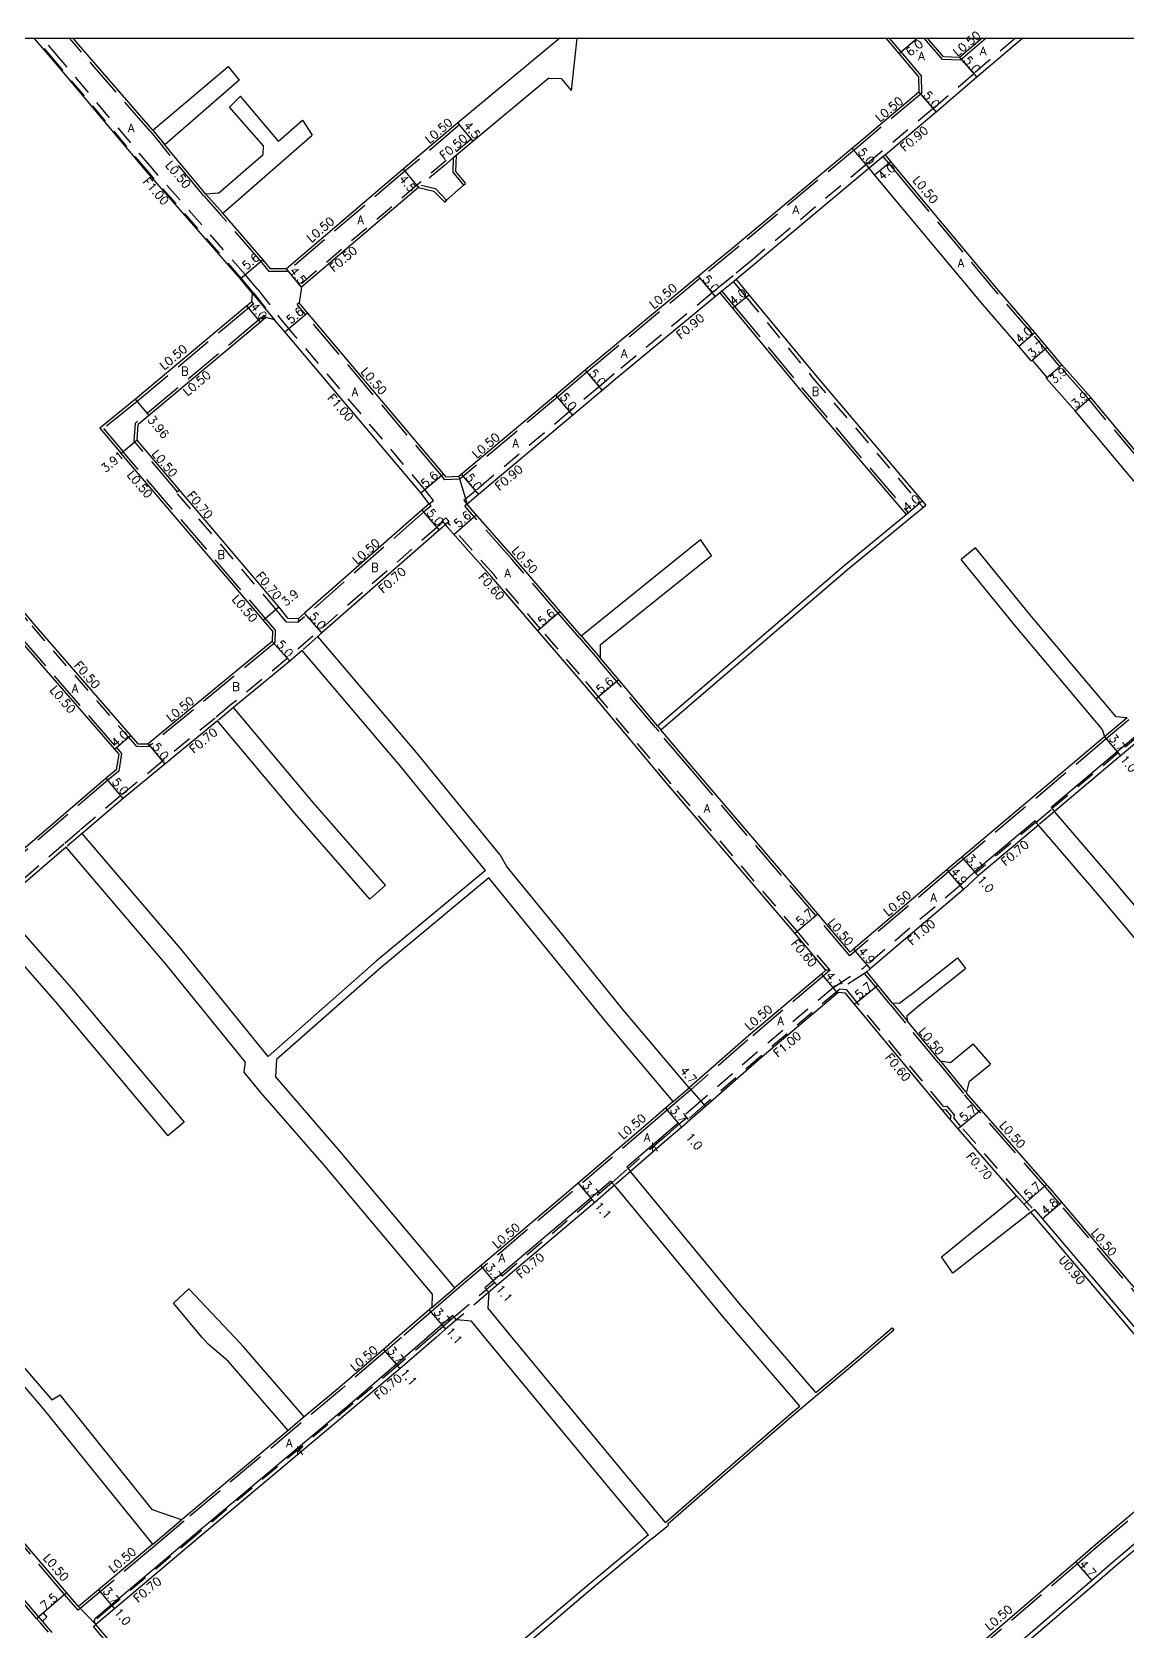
# Model space of a CAD drawing. Header units: metres. Extents: x -10400 to -9600, y -112200 to -111599.
# Drawn here: x -9985.9 to -9778.4, y -111901.9 to -111598.8 of the extents above; entities that cross this region are included whole.
import ezdxf

# ---------------------------------------------------------------- set-up
doc = ezdxf.new("R2010")
doc.units = ezdxf.units.M
doc.header["$LTSCALE"] = 2.5
doc.linetypes.add('2232000', pattern=[2.5, 1.5, -1])
doc.linetypes.add('2233000', pattern=[4, 3, -1])
for name, color, linetype in [('2101000', 177, 'Continuous'), ('2101001', 1, 'Continuous'), ('2102000', 191, 'Continuous'), ('2102001', 191, 'Continuous'), ('2213000', 6, 'Continuous'), ('2231000', 162, 'Continuous'), ('2232000', 4, '2232000'), ('2233000', 62, '2233000'), ('2235000', 7, 'Continuous'), ('9201100', 215, 'Continuous'), ('9201500', 222, 'Continuous'), ('9202100', 82, 'Continuous'), ('9202200', 155, 'Continuous'), ('9203500', 155, 'Continuous'), ('999', 7, 'Continuous')]:
    doc.layers.add(name, color=color, linetype=linetype)
doc.styles.add('Dm_Anotation', font='txt.shx', dxfattribs={"bigfont": 'pscdm.shx'})

msp = doc.modelspace()

# ---------------------------------------------------------------- linework, layer by layer
at = {"layer": '2101000'}
for points in [[(-9944.1, -111648.37), (-9946.43, -111645.59), (-9964.08, -111625.42), (-9981.29, -111604.95), (-9985.48, -111600)], [(-9963, -111617.44), (-9977.12, -111601.2), (-9978.14, -111600)], [(-9817.87, -111607.25), (-9821.57, -111602.91), (-9824.04, -111600)], [(-9813.13, -111603.56), (-9816.16, -111600)], [(-9805.85, -111600), (-9810.13, -111603.65)], [(-9798.14, -111600), (-9806.83, -111607.41)], [(-9810.13, -111603.65), (-9813.13, -111603.56)], [(-9817.87, -111607.25), (-9817.8, -111610.25)], [(-9806.83, -111607.41), (-9814.53, -111614.03)], [(-9817.8, -111610.25), (-9829.61, -111620.12), (-9852.23, -111639.05), (-9859.58, -111645.12), (-9878.11, -111660.44), (-9881.08, -111662.94), (-9886.66, -111667.64), (-9905.03, -111683.11)], [(-9905.2, -111616.05), (-9915.57, -111624.85), (-9937.7, -111643.73)], [(-9814.53, -111614.03), (-9824.17, -111622.09)], [(-9952.97, -111629.56), (-9959.62, -111621.58), (-9960.74, -111620.24)], [(-9902.33, -111619.51), (-9905.55, -111622.25)], [(-9790.72, -111661.91), (-9795.87, -111655.78), (-9802.65, -111647.9), (-9818.81, -111628.54), (-9823.13, -111623.35), (-9824.17, -111622.09)], [(-9905.55, -111622.25), (-9905.64, -111625.25), (-9903.73, -111627.54)], [(-9827.24, -111624.66), (-9849.01, -111642.87), (-9852.44, -111645.71)], [(-9796.48, -111661.2), (-9798.9, -111658.39), (-9805.71, -111650.47), (-9822.07, -111630.87), (-9826.21, -111625.9), (-9827.24, -111624.66)], [(-9912.65, -111628.27), (-9934.84, -111647.2)], [(-9912.65, -111628.27), (-9909.73, -111628.97), (-9907.69, -111631.06)], [(-9940.7, -111643.71), (-9942.13, -111642), (-9949.77, -111633.19)], [(-9937.7, -111643.73), (-9940.7, -111643.71)], [(-9852.44, -111645.71), (-9850.05, -111648.62), (-9837.42, -111663.9), (-9817.17, -111687.72), (-9816.5, -111688.51)], [(-9944.25, -111649.97), (-9944.1, -111648.37)], [(-9934.84, -111647.2), (-9935.3, -111650.17)], [(-9855.53, -111648.26), (-9856.4, -111648.98), (-9874.97, -111664.33), (-9877.86, -111666.77), (-9883.44, -111671.47), (-9901.32, -111686.52), (-9903.46, -111688.32)], [(-9855.53, -111648.26), (-9853.13, -111651.16), (-9840.45, -111666.52), (-9820.24, -111690.29)], [(-9944.25, -111649.97), (-9945.17, -111650.73), (-9966.28, -111668.45)], [(-9907.43, -111683.23), (-9907.94, -111682.56), (-9933.72, -111652.06), (-9935.3, -111650.17)], [(-9941.58, -111652.95), (-9942.6, -111653.8), (-9965.79, -111673.2)], [(-9939.93, -111653.36), (-9941.58, -111652.95)], [(-9910.62, -111688.24), (-9912.22, -111686.18), (-9938.02, -111655.65), (-9939.93, -111653.36)], [(-9796.29, -111661.03), (-9796.48, -111661.2)], [(-9793.48, -111664.29), (-9796.29, -111661.03)], [(-9793.48, -111664.29), (-9793.68, -111664.46)], [(-9756.13, -111708.48), (-9768.93, -111693.44), (-9778.51, -111682.18), (-9788.22, -111670.62), (-9793.68, -111664.46)], [(-9752.83, -111706.02), (-9765.98, -111690.89), (-9775.54, -111679.65), (-9785.23, -111668.11), (-9790.72, -111661.91)], [(-10021.97, -111667.73), (-10018.17, -111672.29), (-10017.84, -111672.68), (-10017.37, -111673.25), (-10016.04, -111674.84), (-10015.6, -111675.36), (-10009.5, -111682.69), (-10008.7, -111683.64), (-10007.58, -111684.99), (-10003.65, -111689.7), (-9985.6, -111711.06), (-9967.27, -111732.17), (-9965.89, -111733.75)], [(-9966.28, -111668.45), (-9973.06, -111673.91), (-9969, -111678.72)], [(-10023.09, -111672.64), (-10021.24, -111674.86), (-10012.57, -111685.25), (-10011.78, -111686.2), (-10010.65, -111687.55), (-10006.71, -111692.27), (-9988.68, -111713.62), (-9970.29, -111734.79), (-9969.48, -111735.72)], [(-9966.01, -111676.2), (-9965.79, -111673.2)], [(-9937.43, -111709.91), (-9939.16, -111707.79), (-9966.01, -111676.2)], [(-9940.34, -111712.35), (-9969, -111678.72)], [(-9905.03, -111683.11), (-9907.43, -111683.23)], [(-9910.62, -111688.24), (-9912.05, -111689.49), (-9934.26, -111708.98), (-9935.43, -111710.01)], [(-9881.82, -111713.28), (-9885.79, -111708.66), (-9894.57, -111698.45), (-9902.9, -111689.04), (-9903.46, -111688.32)], [(-9907.54, -111692.19), (-9908.22, -111692.78), (-9908.75, -111693.25), (-9930.96, -111712.74), (-9931.72, -111713.41)], [(-9882.59, -111720.96), (-9890.04, -111712.31), (-9898.79, -111702.13), (-9907.22, -111692.61), (-9907.54, -111692.19)], [(-9740.46, -111703.09), (-9746.78, -111708.4), (-9756.13, -111716.27), (-9775.38, -111732.47), (-9779.59, -111736.02), (-9792.1, -111746.56)], [(-9937.43, -111709.91), (-9935.43, -111710.01)], [(-9940.34, -111712.35), (-9940.37, -111714.35)], [(-9940.37, -111714.35), (-9963.9, -111733.72)], [(-9934.73, -111716.05), (-9937.08, -111718.11), (-9947.7, -111726.85)], [(-9867.38, -111730.31), (-9874.72, -111721.62), (-9878.24, -111717.45)], [(-9835.43, -111776.68), (-9841.35, -111769.65), (-9865.21, -111741.73), (-9879.01, -111725.22), (-9882.59, -111720.96)], [(-9950.79, -111729.4), (-9960.72, -111737.58), (-9968.67, -111744.12), (-9976.41, -111750.72)], [(-9830.87, -111773.24), (-9836.99, -111765.98), (-9860.85, -111738.06), (-9866.74, -111731.08)], [(-9965.89, -111733.75), (-9963.9, -111733.72)], [(-9782.62, -111732.42), (-9809.7, -111755.24), (-9812.52, -111757.62)], [(-9969.48, -111735.72), (-9969.94, -111738.69)], [(-9969.94, -111738.69), (-9971.85, -111740.26), (-9994.01, -111759.29), (-10024.38, -111785), (-10033.69, -111792.88), (-10050.37, -111806.21), (-10051, -111806.71)], [(-9795.16, -111749.14), (-9806.6, -111758.77), (-9809.35, -111761.35)], [(-9979.44, -111753.33), (-9990.81, -111763.13), (-9992.27, -111764.37)], [(-9812.52, -111757.62), (-9830.23, -111772.7), (-9830.87, -111773.24)], [(-9809.35, -111761.35), (-9827.06, -111776.43), (-9827.69, -111776.97)], [(-9835.43, -111776.68), (-9836.28, -111777.4), (-9850.55, -111789.49), (-9861.38, -111798.93)], [(-9822.8, -111782.92), (-9825.63, -111779.48), (-9827.69, -111776.97)], [(-9833.08, -111780.84), (-9833.24, -111780.98), (-9847.61, -111793.16), (-9858.29, -111802.47), (-9862.78, -111806.39), (-9865.57, -111808.81), (-9872.5, -111814.82)], [(-9833.08, -111780.84), (-9831.78, -111780.97)], [(-9799.34, -111819.42), (-9810.39, -111806.73), (-9813.12, -111803.5), (-9830.03, -111783.11), (-9831.78, -111780.97)], [(-9813.75, -111793.92), (-9819.97, -111786.35)], [(-9792.55, -111818.49), (-9805.99, -111803.11), (-9808.79, -111799.95)], [(-9864.4, -111801.56), (-9868.6, -111805.23), (-9884.66, -111818.97)], [(-9884.66, -111818.97), (-9904.02, -111835.35), (-9905.78, -111836.87)], [(-9875.52, -111817.43), (-9879.27, -111820.67)], [(-9769.01, -111846.27), (-9772.28, -111842.33), (-9790.74, -111820.61), (-9792.55, -111818.49)], [(-9879.27, -111820.67), (-9897.77, -111836.36), (-9899.35, -111837.69)], [(-9775.25, -111846.27), (-9775.98, -111845.39), (-9794.39, -111823.73), (-9795.86, -111822)], [(-9910.11, -111840.6), (-9916.68, -111846.27)], [(-9905.44, -111842.92), (-9907.53, -111844.72), (-9909.33, -111846.27)], [(-9909.33, -111846.27), (-9916.19, -111852.19), (-9924.58, -111859.29), (-9954.42, -111884.32), (-9970.28, -111897.69), (-9973.82, -111900.68)], [(-9916.68, -111846.27), (-9919.32, -111848.55), (-9927.58, -111855.67), (-9934.32, -111861.33)], [(-9977.08, -111897.28), (-9979.35, -111894.64), (-9991.88, -111879.98), (-10000.31, -111869.89), (-10006.04, -111863.04), (-10012.7, -111855.14)], [(-9982.81, -111902.13), (-9984.33, -111900.34), (-9985.05, -111899.51), (-9992.4, -111890.91), (-9993.12, -111890.07), (-9997.57, -111884.86), (-9998.47, -111883.79), (-9999.17, -111882.95), (-10005.36, -111875.55), (-10006.06, -111874.7), (-10011.76, -111867.89), (-10012.47, -111867.05), (-10017.88, -111860.62)], [(-9937.39, -111863.9), (-9957.4, -111880.69), (-9957.57, -111880.84)], [(-9845.26, -111937.36), (-9833.93, -111927.58), (-9826.68, -111921.59), (-9808.15, -111905.98), (-9788.12, -111888.78), (-9784.27, -111885.47), (-9763.01, -111867.44), (-9760.53, -111865.33), (-9760.45, -111865.27), (-9759.84, -111864.75)], [(-9756.74, -111868.28), (-9757.35, -111868.8), (-9759.97, -111871.03), (-9781.2, -111889.02), (-9785.06, -111892.34), (-9805.17, -111909.63), (-9813.36, -111916.52), (-9823.65, -111925.18), (-9826.73, -111927.77)], [(-9963.03, -111885.44), (-9973.31, -111894.1), (-9977.08, -111897.28)], [(-9953.28, -111924.96), (-9971.14, -111903.86), (-9973.82, -111900.68)]]:
    msp.add_lwpolyline(points, dxfattribs=at)
at = {"layer": '2101001'}
msp.add_lwpolyline([(-9907.69, -111631.06), (-9907.33, -111630.71), (-9904.11, -111627.86), (-9903.73, -111627.54)], dxfattribs=at)
at = {"layer": '2102000'}
for points in [[(-9885.88, -111600), (-9905.2, -111616.05)], [(-9963, -111617.44), (-9948.74, -111605.38)], [(-9946.66, -111607.98), (-9960.74, -111620.24)], [(-9887.98, -111607.59), (-9902.33, -111619.51)], [(-9887.98, -111607.59), (-9885.6, -111607.63), (-9883.74, -111609.9)], [(-9942.09, -111622.02), (-9942.02, -111620.43), (-9948.48, -111613.07)], [(-9939.2, -111619.5), (-9946.38, -111610.98)], [(-9939.2, -111619.5), (-9934.65, -111615.54)], [(-9949.77, -111633.19), (-9932.79, -111618.4)], [(-9950.54, -111629.38), (-9942.09, -111622.02)], [(-9950.54, -111629.38), (-9952.97, -111629.56)], [(-9866.74, -111731.08), (-9831.33, -111700.7), (-9816.5, -111688.51)], [(-9867.38, -111730.31), (-9831.96, -111699.92), (-9820.24, -111690.29)], [(-9881.82, -111713.28), (-9859.21, -111695.05)], [(-9780.45, -111728.64), (-9796.76, -111709.24), (-9807.11, -111696.58)], [(-9878.2, -111715.01), (-9857.13, -111698.03)], [(-9783.07, -111730.97), (-9799.43, -111711.5), (-9809.82, -111698.79)], [(-9899.96, -111757.74), (-9916.11, -111737.94), (-9934.73, -111716.05)], [(-9897.25, -111754.74), (-9913.03, -111735.39), (-9931.72, -111713.41)], [(-9878.2, -111715.01), (-9878.24, -111717.45)], [(-9918.89, -111760.54), (-9932.61, -111744.88), (-9947.7, -111726.85)], [(-9921.9, -111763.18), (-9935.69, -111747.43), (-9950.79, -111729.4)], [(-9783.07, -111730.97), (-9782.62, -111732.42)], [(-9778.37, -111728.84), (-9780.45, -111728.64)], [(-9760.11, -111790.52), (-9784.37, -111761.73), (-9795.16, -111749.14)], [(-9757.05, -111787.94), (-9781.38, -111759.07), (-9792.1, -111746.56)], [(-9941.16, -111793.03), (-9957.4, -111772.99), (-9976.41, -111750.72)], [(-9945.49, -111794.04), (-9960.47, -111775.56), (-9979.44, -111753.33)], [(-9897.25, -111754.74), (-9895.98, -111756.94)], [(-9899.96, -111757.74), (-9920.66, -111774.96), (-9941.16, -111793.03)], [(-9861.38, -111798.93), (-9873.85, -111784.14), (-9886.06, -111769.1), (-9895.98, -111756.94)], [(-9899.33, -111759.17), (-9919.67, -111776.09), (-9939.55, -111793.61)], [(-9864.4, -111801.56), (-9876.96, -111786.66), (-9889.33, -111771.42), (-9899.33, -111759.17)], [(-9992.27, -111764.37), (-9978.44, -111780.04), (-9957.1, -111805.49)], [(-9995.32, -111766.95), (-9981.45, -111782.68), (-9960.16, -111808.06)], [(-9819.51, -111781.45), (-9810.47, -111774.29)], [(-9817.91, -111783.44), (-9808.98, -111776.33)], [(-9819.51, -111781.45), (-9821.5, -111782.94), (-9822.8, -111782.92)], [(-9819.97, -111786.35), (-9820.01, -111785.26), (-9817.91, -111783.44)], [(-9807.53, -111790.65), (-9811.84, -111794.23), (-9813.75, -111793.92)], [(-9945.49, -111794.04), (-9945.74, -111795.9)], [(-9939.55, -111793.61), (-9939.78, -111796.83)], [(-9808.79, -111799.95), (-9808.2, -111797.72), (-9804.22, -111794.46)], [(-9942.62, -111799.79), (-9945.74, -111795.9)], [(-9905.78, -111836.87), (-9927.51, -111811.01), (-9939.78, -111796.83)], [(-9910.06, -111837.98), (-9930.56, -111813.6), (-9942.62, -111799.79)], [(-9846.3, -111846.27), (-9851.93, -111839.7), (-9872.5, -111814.82)], [(-9851.57, -111846.27), (-9854.98, -111842.29), (-9875.52, -111817.43)], [(-9813.54, -111831.01), (-9799.34, -111819.42)], [(-9795.86, -111822), (-9796.02, -111822.12), (-9796.57, -111822.55), (-9811.41, -111834.1)], [(-9947.5, -111846.27), (-9956.19, -111837.03)], [(-9953.64, -111846.27), (-9959.1, -111839.77)], [(-9910.06, -111837.98), (-9910.11, -111840.6)], [(-9899.35, -111837.69), (-9899.55, -111840.65)], [(-9902.64, -111843.2), (-9905.44, -111842.92)], [(-9900.1, -111846.27), (-9902.64, -111843.2)], [(-9894.9, -111846.27), (-9899.55, -111840.65)], [(-9937.39, -111863.9), (-9948.73, -111850.79), (-9952.55, -111847.57), (-9953.64, -111846.27)], [(-9934.32, -111861.33), (-9945.76, -111848.12), (-9947.5, -111846.27)], [(-9869.09, -111883.7), (-9875.95, -111875.45), (-9900.1, -111846.27)], [(-9865.86, -111881.32), (-9872.83, -111872.94), (-9894.9, -111846.27)], [(-9865.42, -111881.6), (-9857.01, -111874.27), (-9841.46, -111860.82), (-9829.21, -111850.49), (-9824.27, -111846.27)], [(-9840.41, -111859.29), (-9851.57, -111846.27)], [(-9837.36, -111856.71), (-9846.3, -111846.27)], [(-9837.36, -111856.71), (-9829.48, -111850.07), (-9825.03, -111846.27)], [(-9825.03, -111846.27), (-9822.88, -111844.43)], [(-9824.27, -111846.27), (-9822.56, -111844.81)], [(-9989.99, -111848.98), (-9982.17, -111858.09), (-9980.55, -111857.15)], [(-9983.71, -111859.8), (-9991.69, -111850.44)], [(-9963.09, -111878.96), (-9980.55, -111857.15)], [(-9963.03, -111885.44), (-9983.71, -111859.8)], [(-9865.86, -111881.32), (-9857.4, -111873.95), (-9841.76, -111860.42), (-9840.41, -111859.29)], [(-9957.57, -111880.84), (-9963.09, -111878.96)], [(-9868.36, -111884.39), (-9865.27, -111881.83), (-9865.42, -111881.6)], [(-9869.09, -111883.7), (-9880.77, -111893.4), (-9892.74, -111903.58), (-9909.52, -111917.77), (-9920.04, -111926.61)], [(-9868.36, -111884.39), (-9880.12, -111894.16), (-9892.13, -111904.38), (-9902.08, -111912.79)]]:
    msp.add_lwpolyline(points, dxfattribs=at)
at = {"layer": '2102001'}
for points in [[(-9882.65, -111600), (-9883.74, -111609.9)], [(-9948.74, -111605.38), (-9946.66, -111607.98)], [(-9946.38, -111610.98), (-9948.48, -111613.07)], [(-9934.65, -111615.54), (-9932.79, -111618.4)], [(-9857.13, -111698.03), (-9859.21, -111695.05)], [(-9807.11, -111696.58), (-9809.82, -111698.79)], [(-9921.9, -111763.18), (-9918.89, -111760.54)], [(-9810.47, -111774.29), (-9808.98, -111776.33)], [(-9807.53, -111790.65), (-9804.22, -111794.46)], [(-9957.1, -111805.49), (-9960.16, -111808.06)], [(-9811.41, -111834.1), (-9813.54, -111831.01)], [(-9956.19, -111837.03), (-9959.1, -111839.77)], [(-9822.88, -111844.43), (-9822.56, -111844.81)]]:
    msp.add_lwpolyline(points, dxfattribs=at)
at = {"layer": '2213000'}
for points in [[(-9737.85, -111703.24), (-9738.71, -111702.31), (-9739.16, -111701.9), (-9739.46, -111701.72), (-9740.19, -111701.55), (-9747.42, -111707.64), (-9756.77, -111715.51), (-9776.03, -111731.71), (-9780.24, -111735.25), (-9792.75, -111745.8), (-9792.1, -111746.56)], [(-9795.16, -111749.14), (-9795.81, -111748.37), (-9807.26, -111758.02), (-9806.6, -111758.77)], [(-9862.78, -111806.39), (-9863.44, -111805.63), (-9866.22, -111808.06), (-9873.18, -111814.02), (-9872.5, -111814.82)], [(-9875.52, -111817.43), (-9876.22, -111816.62), (-9879.99, -111819.84), (-9898.48, -111835.52), (-9900.06, -111836.85), (-9899.35, -111837.69)], [(-9905.44, -111842.92), (-9906.16, -111842.08), (-9908.25, -111843.88), (-9911.01, -111846.27)], [(-9973.82, -111900.68), (-9973.92, -111900.54), (-9973.99, -111900.43), (-9974.03, -111900.25), (-9974.06, -111900.08), (-9974.06, -111899.96), (-9974.06, -111899.92), (-9974.02, -111899.71), (-9973.96, -111899.56), (-9973.85, -111899.39), (-9970.92, -111896.93), (-9955.11, -111883.6), (-9925.21, -111858.51), (-9916.91, -111851.35), (-9911.01, -111846.27)]]:
    msp.add_lwpolyline(points, dxfattribs=at)
at = {"layer": '2231000'}
for points in [[(-9776.42, -111846.27), (-9776.67, -111845.97), (-9795.07, -111824.31), (-9796.57, -111822.55)], [(-9756.83, -111869.54), (-9759.39, -111871.71), (-9780.61, -111889.71), (-9784.47, -111893.03), (-9804.59, -111910.31), (-9812.78, -111917.21)]]:
    msp.add_lwpolyline(points, dxfattribs=at)
at = {"layer": '2232000'}
for points in [[(-9943.95, -111648.24), (-9946.27, -111645.46), (-9963.93, -111625.29), (-9981.13, -111604.82), (-9985.22, -111600)], [(-9943.18, -111647.6), (-9945.51, -111644.81), (-9963.17, -111624.64), (-9980.37, -111604.17), (-9983.91, -111600)], [(-9799.53, -111600), (-9807.42, -111606.72)], [(-9815.1, -111613.34), (-9807.42, -111606.72)], [(-9815.1, -111613.34), (-9824.75, -111621.4)], [(-9902.33, -111619.51), (-9902.65, -111619.13), (-9912.97, -111627.89), (-9935.16, -111646.82)], [(-9824.75, -111621.4), (-9827.82, -111623.97)], [(-9824.17, -111622.09), (-9824.56, -111622.41), (-9827.24, -111624.66)], [(-9907.76, -111624.12), (-9912.65, -111628.27)], [(-9905.55, -111622.25), (-9906.06, -111622.68), (-9907.76, -111624.12)], [(-9827.82, -111623.97), (-9849.58, -111642.18), (-9853.02, -111645.02)], [(-9853.02, -111645.02), (-9856.1, -111647.57)], [(-9852.44, -111645.71), (-9852.98, -111646.16), (-9855.14, -111647.94), (-9855.53, -111648.26)], [(-9852.98, -111646.16), (-9850.58, -111649.06), (-9837.96, -111664.35), (-9817.7, -111688.17), (-9817.03, -111688.96), (-9816.5, -111688.51)], [(-9943.95, -111648.24), (-9939.93, -111653.36)], [(-9943.18, -111647.6), (-9939.17, -111652.72)], [(-9935.16, -111646.82), (-9934.84, -111647.2)], [(-9856.1, -111647.57), (-9856.97, -111648.29), (-9875.55, -111663.64), (-9878.44, -111666.08), (-9884.02, -111670.78), (-9901.9, -111685.83), (-9904.04, -111687.64)], [(-9909.83, -111687.62), (-9911.44, -111685.55), (-9937.25, -111655.01), (-9939.17, -111652.72)], [(-9957.98, -111685.65), (-9958.37, -111685.98), (-9958.52, -111686.11)], [(-9937.77, -111710.6), (-9939.69, -111708.25), (-9958.52, -111686.11)], [(-9910.62, -111688.24), (-9909.83, -111687.62)], [(-9903.46, -111688.32), (-9904.04, -111687.64)], [(-9903.46, -111688.32), (-9903.85, -111688.63)], [(-9908, -111691.67), (-9909.21, -111692.72), (-9937.53, -111717.57), (-9948.14, -111726.31)], [(-9882.14, -111720.57), (-9889.58, -111711.92), (-9898.34, -111701.74), (-9906.75, -111692.23), (-9907.09, -111691.8)], [(-9993.25, -111702.79), (-9985.98, -111711.39), (-9967.64, -111732.5), (-9966.12, -111734.26)], [(-9740.91, -111702.55), (-9747.23, -111707.86), (-9756.58, -111715.73), (-9775.84, -111731.94), (-9780.05, -111735.48), (-9792.56, -111746.02)], [(-9935.43, -111710.01), (-9935.47, -111710.71)], [(-9937.77, -111710.6), (-9935.47, -111710.71)], [(-9931.72, -111713.41), (-9934.73, -111716.05)], [(-9834.66, -111776.67), (-9840.89, -111769.26), (-9864.75, -111741.34), (-9878.55, -111724.83), (-9882.14, -111720.57)], [(-9948.14, -111726.31), (-9951.23, -111728.86)], [(-9947.7, -111726.85), (-9950.79, -111729.4)], [(-9951.23, -111728.86), (-9961.16, -111737.04), (-9969.12, -111743.58), (-9976.86, -111750.19)], [(-9966.12, -111734.26), (-9963.71, -111734.21)], [(-9963.9, -111733.72), (-9963.71, -111734.21)], [(-9795.62, -111748.6), (-9792.56, -111746.02)], [(-9795.62, -111748.6), (-9807.07, -111758.25), (-9807.26, -111758.02)], [(-9792.1, -111746.56), (-9795.16, -111749.14)], [(-9976.86, -111750.19), (-9979.9, -111752.8)], [(-9976.41, -111750.72), (-9979.44, -111753.33)], [(-9979.9, -111752.8), (-9991.27, -111762.6), (-9992.72, -111763.83)], [(-9807.26, -111758.02), (-9807.27, -111758.03), (-9810.03, -111760.62)], [(-9807.07, -111758.25), (-9806.6, -111758.77)], [(-9810, -111760.59), (-9827.7, -111775.67), (-9828.34, -111776.21)], [(-9834.66, -111776.67), (-9835.43, -111776.68)], [(-9833.92, -111779.85), (-9828.34, -111776.21)], [(-9827.69, -111776.97), (-9828.1, -111777.26), (-9832.79, -111780.27), (-9833.27, -111780.61)], [(-9833.92, -111779.85), (-9834.08, -111779.99), (-9848.46, -111792.18), (-9859.15, -111801.49), (-9862.22, -111804.17)], [(-9833.27, -111780.61), (-9847.8, -111792.94), (-9858.49, -111802.25), (-9861.56, -111804.93)], [(-9831.48, -111780.4), (-9832.79, -111780.27)], [(-9813.17, -111802.5), (-9829.57, -111782.72), (-9831.48, -111780.4)], [(-9813.43, -111803.13), (-9812.71, -111803.06)], [(-9813.17, -111802.5), (-9812.45, -111802.43)], [(-9811.77, -111804.18), (-9812.66, -111803.12), (-9812.71, -111803.06)], [(-9811.14, -111803.99), (-9812.2, -111802.74), (-9812.45, -111802.43)], [(-9811.14, -111803.99), (-9811.22, -111804.67)], [(-9861.82, -111804.62), (-9863.24, -111805.86), (-9866.03, -111808.28), (-9872.96, -111814.29)], [(-9862.22, -111804.17), (-9861.82, -111804.62), (-9861.56, -111804.93)], [(-9811.77, -111804.18), (-9811.87, -111804.99)], [(-9798.81, -111818.96), (-9809.86, -111806.28), (-9811.22, -111804.67)], [(-9875.98, -111816.9), (-9872.96, -111814.29)], [(-9872.5, -111814.82), (-9875.52, -111817.43)], [(-9875.98, -111816.9), (-9879.72, -111820.14)], [(-9798.81, -111818.96), (-9796.02, -111822.12)], [(-9879.72, -111820.14), (-9898.22, -111835.83), (-9899.8, -111837.16)], [(-9799.34, -111819.42), (-9796.57, -111822.55)], [(-9905.9, -111842.39), (-9899.8, -111837.16)], [(-9899.35, -111837.69), (-9905.44, -111842.92)], [(-9905.9, -111842.39), (-9907.98, -111844.19), (-9910.4, -111846.27)], [(-9910.4, -111846.27), (-9916.64, -111851.65), (-9925.04, -111858.76), (-9954.87, -111883.79), (-9970.73, -111897.16), (-9974.06, -111899.96), (-9974.27, -111900.14)], [(-9974.27, -111900.14), (-9973.82, -111900.68)]]:
    msp.add_lwpolyline(points, dxfattribs=at)
at = {"layer": '2233000'}
for points in [[(-9963.39, -111617.76), (-9977.5, -111601.52), (-9978.79, -111600)], [(-9817.37, -111607.06), (-9821.19, -111602.58), (-9823.38, -111600)], [(-9813.37, -111604.06), (-9816.82, -111600)], [(-9805.08, -111600), (-9809.95, -111604.15)], [(-9817.37, -111607.06), (-9817.3, -111610.48)], [(-9809.95, -111604.15), (-9813.37, -111604.06)], [(-9817.3, -111610.48), (-9829.29, -111620.51), (-9851.91, -111639.44), (-9859.26, -111645.51), (-9877.79, -111660.82), (-9880.76, -111663.32), (-9886.34, -111668.02), (-9904.84, -111683.6)], [(-9905.2, -111616.05), (-9904.88, -111616.43), (-9915.24, -111625.23), (-9937.52, -111644.23)], [(-9963.39, -111617.76), (-9961.12, -111620.56)], [(-9963, -111617.44), (-9960.74, -111620.24)], [(-9953.34, -111629.89), (-9960, -111621.91), (-9961.12, -111620.56)], [(-9906.06, -111622.68), (-9906.15, -111625.42), (-9904.11, -111627.86)], [(-9791.1, -111662.24), (-9796.25, -111656.1), (-9803.03, -111648.22), (-9819.2, -111628.86), (-9823.52, -111623.67), (-9824.56, -111622.41)], [(-9912.18, -111627.87), (-9909.47, -111628.52), (-9907.33, -111630.71)], [(-9904.11, -111627.86), (-9903.73, -111627.54)], [(-9953.34, -111629.89), (-9950.14, -111633.52)], [(-9952.97, -111629.56), (-9949.77, -111633.19)], [(-9907.33, -111630.71), (-9907.69, -111631.06)], [(-9940.94, -111644.21), (-9942.51, -111642.32), (-9950.14, -111633.52)], [(-9937.52, -111644.23), (-9940.94, -111644.21)], [(-9855.14, -111647.94), (-9852.74, -111650.85), (-9840.07, -111666.2), (-9819.86, -111689.96), (-9820.24, -111690.29)], [(-9943.93, -111650.35), (-9944.84, -111651.11), (-9965.96, -111668.84)], [(-9944.25, -111649.97), (-9943.93, -111650.35)], [(-9935.3, -111650.17), (-9935.69, -111650.49)], [(-9907.66, -111683.74), (-9908.33, -111682.88), (-9934.1, -111652.38), (-9935.69, -111650.49)], [(-9941.9, -111652.56), (-9942.92, -111653.41), (-9966.28, -111672.96)], [(-9941.58, -111652.95), (-9941.9, -111652.56)], [(-9753.05, -111706.52), (-9766.35, -111691.22), (-9775.92, -111679.97), (-9785.61, -111668.44), (-9791.1, -111662.24)], [(-9965.96, -111668.84), (-9972.34, -111673.97), (-9968.61, -111678.4)], [(-10022.7, -111672.32), (-10020.85, -111674.54), (-10012.19, -111684.93), (-10006.33, -111691.95), (-9988.3, -111713.3), (-9969.91, -111734.47), (-9968.95, -111735.57)], [(-9966.53, -111676.36), (-9966.28, -111672.96)], [(-9958.37, -111685.98), (-9966.53, -111676.36)], [(-9939.84, -111712.17), (-9968.61, -111678.4)], [(-9904.84, -111683.6), (-9907.66, -111683.74)], [(-9910.29, -111688.61), (-9911.72, -111689.87), (-9935.47, -111710.71)], [(-9910.62, -111688.24), (-9910.29, -111688.61)], [(-9882.2, -111713.6), (-9886.17, -111708.98), (-9894.95, -111698.77), (-9903.29, -111689.36), (-9903.85, -111688.63)], [(-9939.84, -111712.17), (-9939.88, -111714.59)], [(-9939.88, -111714.59), (-9963.71, -111734.21)], [(-9882.2, -111713.6), (-9878.62, -111717.77)], [(-9881.82, -111713.28), (-9878.24, -111717.45)], [(-9867.76, -111730.64), (-9875.1, -111721.94), (-9878.62, -111717.77)], [(-9867.76, -111730.64), (-9867.12, -111731.4)], [(-9867.38, -111730.31), (-9866.74, -111731.08)], [(-9778.37, -111728.84), (-9782.62, -111732.42)], [(-9778.05, -111729.22), (-9782.3, -111732.81)], [(-9830.93, -111773.95), (-9837.37, -111766.3), (-9861.23, -111738.38), (-9867.12, -111731.4)], [(-9782.3, -111732.81), (-9809.37, -111755.62), (-9812.2, -111758)], [(-9968.95, -111735.57), (-9969.47, -111738.95)], [(-9969.47, -111738.95), (-9971.53, -111740.64), (-9993.69, -111759.67), (-10024.05, -111785.38), (-10033.37, -111793.26), (-10050.06, -111806.6), (-10050.85, -111807.23)], [(-9812.2, -111758), (-9829.91, -111773.08), (-9830.93, -111773.95)], [(-9834.66, -111776.67), (-9835.96, -111777.78), (-9850.22, -111789.87), (-9861.05, -111799.31)], [(-9823.19, -111783.24), (-9826.01, -111779.8), (-9828.1, -111777.26)], [(-9823.19, -111783.24), (-9820.36, -111786.67)], [(-9822.8, -111782.92), (-9819.97, -111786.35)], [(-9814.13, -111794.24), (-9820.36, -111786.67)], [(-9814.13, -111794.24), (-9809.17, -111800.27)], [(-9813.75, -111793.92), (-9808.79, -111799.95)], [(-9864.4, -111801.56), (-9861.38, -111798.93)], [(-9861.05, -111799.31), (-9864.07, -111801.94)], [(-9792.92, -111818.82), (-9806.37, -111803.44), (-9809.17, -111800.27)], [(-9864.07, -111801.94), (-9868.28, -111805.6), (-9884.34, -111819.35)], [(-9769.66, -111846.27), (-9772.67, -111842.65), (-9791.12, -111820.94), (-9792.93, -111818.81)], [(-9884.34, -111819.35), (-9903.69, -111835.73), (-9905.45, -111837.25)], [(-9910.11, -111840.6), (-9905.78, -111836.87)], [(-9905.45, -111837.25), (-9909.78, -111840.98)], [(-9909.78, -111840.98), (-9915.91, -111846.27)], [(-9977.14, -111897.98), (-9979.73, -111894.96), (-9992.26, -111880.3), (-10000.69, -111870.21), (-10006.42, -111863.36), (-10017.11, -111850.69), (-10020.83, -111846.26)], [(-9915.91, -111846.27), (-9919, -111848.93), (-9927.26, -111856.05), (-9957.08, -111881.07), (-9957.25, -111881.22)], [(-9982.1, -111902.19), (-9983.95, -111900.02), (-9984.67, -111899.18), (-9992.02, -111890.58), (-9992.73, -111889.75), (-9997.19, -111884.54), (-9998.08, -111883.47), (-9998.79, -111882.63), (-10004.98, -111875.22), (-10005.68, -111874.38), (-10011.38, -111867.57), (-10012.09, -111866.72), (-10017.5, -111860.3)], [(-9934.32, -111861.33), (-9937.39, -111863.9)], [(-9844.94, -111937.74), (-9833.61, -111927.96), (-9826.36, -111921.97), (-9807.82, -111906.37), (-9787.8, -111889.16), (-9783.94, -111885.85), (-9762.69, -111867.82), (-9760.12, -111865.64)], [(-9963.03, -111885.44), (-9957.57, -111880.84)], [(-9957.25, -111881.22), (-9962.71, -111885.82)], [(-9962.71, -111885.82), (-9972.99, -111894.48), (-9977.14, -111897.98)], [(-9974.28, -111901.07), (-9973.82, -111900.68)], [(-9953.74, -111925.35), (-9971.59, -111904.24), (-9974.28, -111901.07)]]:
    msp.add_lwpolyline(points, dxfattribs=at)
at = {"layer": '2235000'}
for points in [[(-9907.54, -111692.19), (-9908.14, -111691.51), (-9907.46, -111690.92), (-9906.87, -111691.6)], [(-9983.11, -111899.31), (-9983.95, -111900.02), (-9984.67, -111899.18), (-9983.83, -111898.47)]]:
    msp.add_lwpolyline(points, close=True, dxfattribs=at)
at = {"layer": '9201100'}
for points in [[(-9821.57, -111602.91), (-9818.15, -111600)], [(-9810.13, -111603.65), (-9806.83, -111607.41)], [(-9817.8, -111610.25), (-9814.53, -111614.03)], [(-9902.33, -111619.51), (-9905.2, -111616.05)], [(-9915.57, -111624.85), (-9912.65, -111628.27)], [(-9826.21, -111625.9), (-9823.13, -111623.35)], [(-9942.13, -111642), (-9946.43, -111645.59)], [(-9934.84, -111647.2), (-9937.7, -111643.73)], [(-9856.4, -111648.98), (-9859.58, -111645.12)], [(-9853.13, -111651.16), (-9850.05, -111648.62)], [(-9942.6, -111653.8), (-9945.17, -111650.73)], [(-9938.02, -111655.65), (-9933.72, -111652.06)], [(-9798.9, -111658.39), (-9795.87, -111655.78)], [(-9793.49, -111658.62), (-9796.29, -111661.03)], [(-9881.08, -111662.94), (-9877.86, -111666.77)], [(-9793.68, -111664.46), (-9790.72, -111661.91)], [(-9883.44, -111671.47), (-9886.66, -111667.64)], [(-9963.74, -111671.49), (-9966.28, -111668.45)], [(-9788.22, -111670.62), (-9785.23, -111668.11)], [(-9966.01, -111676.2), (-9969, -111678.72)], [(-9912.22, -111686.18), (-9907.94, -111682.56)], [(-9904.54, -111682.7), (-9901.32, -111686.52)], [(-9820.24, -111690.29), (-9817.17, -111687.72)], [(-9912.05, -111689.49), (-9908.75, -111693.25)], [(-9905.94, -111694.06), (-9901.74, -111690.34)], [(-9942.1, -111710.29), (-9939.16, -111707.79)], [(-9930.96, -111712.74), (-9934.26, -111708.98)], [(-9885.79, -111708.66), (-9890.04, -111712.31)], [(-9940.37, -111714.35), (-9937.08, -111718.11)], [(-9874.72, -111721.62), (-9879.01, -111725.22)], [(-9970.29, -111734.79), (-9967.27, -111732.17)], [(-9963.9, -111733.72), (-9960.72, -111737.58)], [(-9782.62, -111732.42), (-9780.24, -111735.25)], [(-9780.24, -111735.25), (-9779.59, -111736.02)], [(-9968.67, -111744.12), (-9971.85, -111740.26)], [(-9809.7, -111755.24), (-9807.26, -111758.02)], [(-9812.52, -111757.62), (-9809.35, -111761.35)], [(-9807.26, -111758.02), (-9806.6, -111758.77)], [(-9841.35, -111769.65), (-9836.99, -111765.98)], [(-9830.23, -111772.7), (-9827.06, -111776.43)], [(-9836.28, -111777.4), (-9833.24, -111780.98)], [(-9830.03, -111783.11), (-9825.63, -111779.48)], [(-9861.38, -111798.93), (-9858.29, -111802.47)], [(-9865.87, -111802.84), (-9863.44, -111805.63)], [(-9805.99, -111803.11), (-9810.39, -111806.73)], [(-9863.44, -111805.63), (-9862.78, -111806.39)], [(-9882.42, -111817.05), (-9879.99, -111819.84)], [(-9793.64, -111817.25), (-9797.91, -111821.04)], [(-9879.99, -111819.84), (-9879.27, -111820.67)], [(-9794.39, -111823.73), (-9790.74, -111820.61)], [(-9900.86, -111832.69), (-9898.48, -111835.52)], [(-9898.48, -111835.52), (-9897.77, -111836.36)], [(-9910.66, -111841.08), (-9908.25, -111843.88)], [(-9908.25, -111843.88), (-9907.53, -111844.72)], [(-9919.32, -111848.55), (-9916.91, -111851.35)], [(-9916.91, -111851.35), (-9916.19, -111852.19)], [(-9788.12, -111888.78), (-9785.06, -111892.34)], [(-9985.05, -111899.51), (-9979.35, -111894.64)], [(-9973.31, -111894.1), (-9970.92, -111896.93)], [(-9970.92, -111896.93), (-9970.28, -111897.69)]]:
    msp.add_lwpolyline(points, dxfattribs=at)
at = {"layer": '9201100', "flags": 128}
msp.add_lwpolyline([(-9827.24, -111624.66), (-9830.45, -111620.83)], dxfattribs=at)
at = {"layer": '9202200'}
for points in [[(-9944.1, -111648.37), (-9939.93, -111653.36)], [(-9905.03, -111683.11), (-9903.46, -111688.32)], [(-9977.08, -111897.28), (-9973.82, -111900.68)]]:
    msp.add_lwpolyline(points, dxfattribs=at)
at = {"layer": '999'}
msp.add_lwpolyline([(-10400, -111600), (-9600, -111600), (-9600, -112200), (-10400, -112200)], close=True, dxfattribs=at)

# ---------------------------------------------------------------- texts
at = {"layer": '9201500', "style": 'Dm_Anotation'}
for s, rotation, p in [('6.0', 40.4005, (-9819.46, -111603.55)), ('5.0', 311.2595, (-9809.46, -111604.26)), ('5.0', 310.9445, (-9817.14, -111610.87)), ('4.5', 309.7143, (-9904.21, -111616.59)), ('5.0', 309.9222, (-9829.49, -111621.59)), ('4.0', 39.7031, (-9824.74, -111627.04)), ('4.5', 310.4655, (-9916.47, -111626.75)), ('5.6', 39.8853, (-9945.25, -111644.03)), ('4.5', 309.4976, (-9937.21, -111644.17)), ('5.0', 309.5714, (-9858.93, -111645.75)), ('4.0', 39.5525, (-9852.93, -111650.71)), ('4.0', 309.9196, (-9944.62, -111650.96)), ('5.6', 39.8855, (-9936.87, -111654.27)), ('4.0', 40.7122, (-9798.71, -111657.97)), ('3.7', 40.7099, (-9796.34, -111660.67)), ('5.0', 310.11, (-9880.43, -111663.57)), ('3.9', 40.7134, (-9792.18, -111665.63)), ('5.0', 310.1076, (-9885.95, -111668.08)), ('3.9', 40.0368, (-9788.1, -111670.23)), ('3.96', 309.9219, (-9964.11, -111672.37)), ('3.91', 40.2915, (-9972, -111682.44)), ('5.6', 40.1998, (-9911.37, -111685.33)), ('5.0', 310.1107, (-9903.88, -111683.32)), ('4.0', 39.9587, (-9820.03, -111689.79)), ('5.0', 311.269, (-9911.26, -111690.04)), ('5.6', 41.5157, (-9905.08, -111692.93)), ('3.9', 40.2905, (-9937.82, -111707.77)), ('5.0', 311.2697, (-9933.51, -111709.64)), ('5.6', 40.6971, (-9889.19, -111711.45)), ('5.0', 311.2697, (-9939.71, -111714.96)), ('5.6', 39.9417, (-9878.15, -111724.37)), ('4.0', 40.9796, (-9970.05, -111734.46)), ('5.0', 309.4617, (-9963.25, -111734.35)), ('3.7', 310.1136, (-9781.93, -111732.75)), ('1.0', 310.1121, (-9779.79, -111736.72)), ('5.0', 309.436, (-9970.89, -111740.99)), ('3.7', 311.1696, (-9809.03, -111755.52)), ('4.9', 310.4145, (-9811.92, -111758.06)), ('1.0', 311.1691, (-9806.91, -111759.57)), ('5.7', 40.0817, (-9840.28, -111768.32)), ('4.9', 310.4122, (-9829.43, -111773.09)), ('4.7', 310.313, (-9835.64, -111777.75)), ('5.7', 39.4486, (-9829.13, -111782.23)), ('4.7', 311.0693, (-9863.24, -111795.77)), ('3.7', 311.0714, (-9865.13, -111803.18)), ('5.7', 39.4473, (-9809.32, -111805.45)), ('1.0', 311.0714, (-9862.14, -111808.34)), ('3.7', 310.982, (-9881.73, -111817.42)), ('5.7', 41.5967, (-9797.04, -111820.13)), ('1.1', 311.0714, (-9879.4, -111821.4)), ('4.8', 40.4607, (-9793.84, -111823.13)), ('3.7', 310.1074, (-9900.09, -111833.01)), ('1.1', 310.1078, (-9898.13, -111837.14)), ('3.7', 310.7708, (-9909.92, -111841.5)), ('1.1', 310.7703, (-9907.61, -111845.15)), ('3.7', 310.7707, (-9918.71, -111848.82)), ('1.1', 310.7707, (-9916.24, -111852.99)), ('4.7', 310.6727, (-9787.56, -111889.28)), ('7.5', 40.532, (-9983.48, -111898.04)), ('3.7', 310.1225, (-9972.62, -111894.39)), ('1.0', 310.1225, (-9970.46, -111898.4))]:
    msp.add_text(s, height=1.6, rotation=rotation, dxfattribs=at).set_placement(p)
at = {"layer": '9202100', "style": 'Dm_Anotation'}
for s, p in [('A', (-9817.93, -111604.18)), ('A', (-9806.26, -111603.24)), ('A', (-9967.74, -111617.83)), ('A', (-9924.25, -111635.22)), ('A', (-9841.76, -111633.3)), ('A', (-9810.46, -111643.41)), ('A', (-9874.3, -111660.57)), ('B', (-9957.66, -111663.91)), ('A', (-9925.33, -111667.83)), ('B', (-9838.13, -111667.76)), ('A', (-9894.88, -111677.56)), ('B', (-9950.77, -111698.7)), ('B', (-9921.65, -111701.13)), ('A', (-9896.39, -111702.17)), ('B', (-9947.98, -111723.7)), ('A', (-9978.37, -111724.07)), ('A', (-9858.58, -111746.78)), ('A', (-9815.64, -111763.64)), ('A', (-9844.65, -111787.06)), ('A', (-9869.96, -111809.13)), ('K', (-9868.59, -111810.93)), ('A', (-9897.48, -111831.98)), ('A', (-9937.77, -111867.08)), ('K', (-9935.85, -111868.53))]:
    msp.add_text(s, height=1.6, dxfattribs=at).set_placement(p)
at = {"layer": '9203500', "style": 'Dm_Anotation'}
for s, rotation, p in [('L0.50', 39.8936, (-9810.49, -111603.55)), ('L0.50', 39.8936, (-9825.23, -111615.99)), ('L0.50', 40.3326, (-9910.59, -111620.08)), ('F0.50', 40.3326, (-9907.82, -111623.14)), ('F0.90', 39.8936, (-9820.52, -111621.6)), ('L0.50', 309.7985, (-9960.72, -111624.08)), ('F1.00', 311.2001, (-9965, -111627.26)), ('L0.50', 309.8585, (-9819.08, -111626.96)), ('L0.50', 40.4664, (-9932.99, -111638.81)), ('F0.50', 40.4652, (-9928.7, -111644.41)), ('L0.50', 39.5706, (-9868.1, -111651.4)), ('F0.90', 39.5706, (-9862.98, -111657.14)), ('L0.50', 39.9198, (-9960.9, -111662.98)), ('L0.50', 39.9198, (-9956.44, -111667.93)), ('L0.50', 311.5137, (-9923.68, -111663.28)), ('F1.00', 311.5137, (-9930.02, -111668.27)), ('L0.50', 40.11, (-9901.65, -111679.74)), ('L0.50', 310.4349, (-9963.31, -111678.84)), ('L0.50', 310.4349, (-9968.02, -111682.83)), ('F0.90', 40.1101, (-9897.33, -111685.84)), ('F0.70', 310.4349, (-9956.63, -111686.7)), ('L0.50', 41.269, (-9924.3, -111699.83)), ('L0.50', 311.5137, (-9895.09, -111697.19)), ('F0.70', 41.269, (-9919.4, -111705.32)), ('F0.70', 310.4349, (-9943.59, -111702.01)), ('F0.60', 311.5137, (-9901.42, -111702.18)), ('L0.50', 310.4349, (-9948.12, -111706.35)), ('F0.50', 310.979, (-9978.03, -111718.92)), ('L0.50', 310.979, (-9982.63, -111723.63)), ('L0.50', 39.4673, (-9959.61, -111729.68)), ('F0.70', 39.4673, (-9955.25, -111735.65)), ('F0.70', 40.1139, (-9801.43, -111756.99)), ('L0.50', 40.4123, (-9823.67, -111766.5)), ('L0.50', 310.0832, (-9835.16, -111767.65)), ('F1.00', 40.4123, (-9819.13, -111772.02)), ('F0.60', 310.0832, (-9842.13, -111771.63)), ('L0.50', 40.2977, (-9849.96, -111788.15)), ('F1.00', 40.2977, (-9844.55, -111793.26)), ('L0.50', 309.4498, (-9817.95, -111788.34)), ('F0.60', 309.4498, (-9824.31, -111793.26)), ('L0.50', 40.3007, (-9873.92, -111808.8)), ('L0.50', 311.5968, (-9802.65, -111806.12)), ('F0.70', 311.5968, (-9808.97, -111812.04)), ('L0.50', 40.3007, (-9897.8, -111829.51)), ('L0.50', 310.3554, (-9785.26, -111826.46)), ('F0.70', 40.3007, (-9893.25, -111835.19)), ('U0.90', 310.356, (-9791.46, -111831.63)), ('L0.50', 40.7711, (-9924.73, -111852.79)), ('F0.70', 40.7711, (-9920.19, -111858.17)), ('L0.50', 310.5308, (-9983.9, -111888.12)), ('L0.50', 40.1235, (-9970.56, -111890.97)), ('F0.70', 40.1235, (-9965.84, -111896.62)), ('L0.50', 40.6729, (-9804.43, -111901.93))]:
    msp.add_text(s, height=1.6, rotation=rotation, dxfattribs=at).set_placement(p)

doc.saveas('drawing.dxf')
